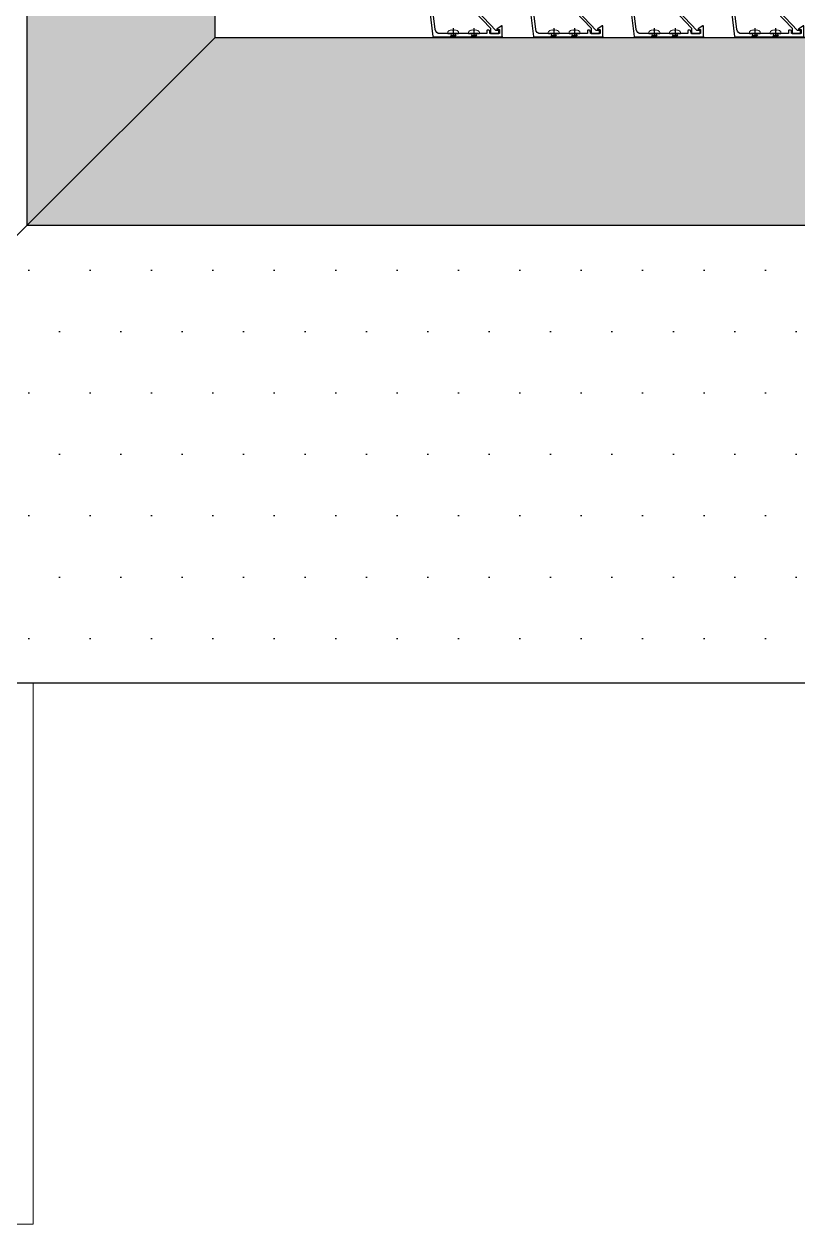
# Model space of a CAD drawing. Header units: millimetres. Extents: x 3774 to 718460, y -768339 to 192544.
# Drawn here: x 359566 to 360066, y -721659 to -720883 of the extents above; entities that cross this region are included whole.
import ezdxf

# ---------------------------------------------------------------- set-up
doc = ezdxf.new("R2010")
doc.units = ezdxf.units.MM
doc.set_wipeout_variables(frame=1)
for name, pattern in [('CENTER', [50.8, 31.75, -6.35, 6.35, -6.35]), ('HIDDEN', [0.375, 0.25, -0.125]), ('XKITLINE00', [0])]:
    doc.linetypes.add(name, pattern=pattern)
for name, color, linetype in [('010 - ASPG_ACCESSORIES_HATCH_', 7, 'Continuous'), ('010 - ASPG_ACCESSORIES_MAIN_COLOR_1', 7, 'Continuous'), ('010 - ASPG_ACCESSORIES_SUB_COLOR_1', 7, 'Continuous'), ('010 - ASPG_ACCESSORIES_SUB_COLOR_2', 7, 'Continuous'), ('010 - ASPG_ACCESSORIES_SYMBOL_', 7, 'Continuous'), ('010 - ASPG_EXTR_DEF_SUB', 7, 'Continuous'), ('010 - ASPG_EXTR_MAIN_COLOR_2', 7, 'Continuous'), ('010 - ASPG_FASTERN_DEF_SUB', 7, 'Continuous'), ('010 - ASPG_FASTERN_MAIN_COLOR_1', 7, 'Continuous'), ('010 - ASPG_FASTERN_SUB_COLOR_2', 7, 'Continuous'), ('010 - ASPG_FASTERN_SUB_COLOR_3', 7, 'Continuous'), ('010 - ASPG_FLASHING_MAIN_COLOR_2', 7, 'Continuous'), ('010 - ASPG_FLASHING_MAIN_COLOR_4', 7, 'Continuous'), ('010 - ASPG_FLASHING_WIPEOUT_', 7, 'Continuous'), ('010 - ASPG_FRAMING_CUT_COLOR_4', 7, 'Continuous'), ('010 - ASPG_FRAMING_DEF_SUB', 7, 'Continuous'), ('010 - ASPG_FRAMING_HATCH_', 7, 'Continuous'), ('010 - ASPG_FRAMING_MAIN_COLOR_2', 7, 'Continuous'), ('010 - ASPG_FRAMING_SUB_COLOR_2', 7, 'Continuous'), ('010 - ASPG_FRAMING_WIPEOUT_', 7, 'Continuous'), ('BOLT & SCREW', 7, 'Continuous'), ('Center Line', 7, 'CENTER')]:
    doc.layers.add(name, color=color, linetype=linetype)
for name, color, linetype, lineweight in [('12-GRID', 7, 'CENTER', 13), ('Bolt', 7, 'Continuous', 0), ('Part', 7, 'Continuous', 0), ('SCREW', 7, 'Continuous', 5)]:
    doc.layers.add(name, color=color, linetype=linetype, lineweight=lineweight)
pattern_1 = [(0, (0, 0), (3.96875, 7.9375), [0, -7.9375])]
pattern_2 = [(0, (0, 0), (19.84375, 39.6875), [0, -39.6875])]

# ---------------------------------------------------------------- blocks, each defined once
blk = doc.blocks.new('*A832965')
at = {"layer": 'Part', "color": 7, "linetype": 'XKITLINE00', "lineweight": 0}
blk.add_line((1852.480007, -57.296), (1852.640007, -57.296), dxfattribs=at)
blk = doc.blocks.new('*A2263108')
at = {"layer": 'Part', "color": 7, "linetype": 'XKITLINE00', "lineweight": 0}
for p, q in [((1852.480003, -42.576001), (1852.48, -56.656)), ((1852.48, -56.656), (1851.48, -56.655999))]:
    blk.add_line(p, q, dxfattribs=at)
blk = doc.blocks.new('*A3543236')
at = {"layer": 'Part', "color": 7, "linetype": 'XKITLINE00', "lineweight": 0}
for p, q in [((1892.479972, -57.295988), (1852.640007, -57.296001)), ((1852.640007, -57.296001), (1852.640007, -58.296001)), ((1852.640007, -57.360001), (1892.479972, -57.359988)), ((1852.640007, -58.232001), (1892.479973, -58.231988)), ((1852.640007, -58.296001), (1854.479922, -58.296)), ((1855.279922, -58.296), (1872.079922, -58.295994))]:
    blk.add_line(p, q, dxfattribs=at)
blk = doc.blocks.new('*A3653247')
at = {"layer": 'Part', "color": 7, "linetype": 'XKITLINE00', "lineweight": 0}
for p, q in [((1855.279922, -58.296001), (1854.479922, -58.296001)), ((1854.479922, -58.296001), (1854.479922, -58.360001)), ((1855.279922, -58.360001), (1855.279922, -58.296001)), ((1854.479922, -58.360001), (1854.855922, -58.360001)), ((1854.855922, -58.360001), (1854.855922, -59.032001)), ((1854.903922, -58.360001), (1855.279922, -58.360001)), ((1854.903922, -59.032001), (1854.903922, -58.360001)), ((1854.855922, -59.032001), (1854.479922, -59.032001)), ((1854.479922, -59.032001), (1854.479922, -59.096001)), ((1855.279922, -59.032001), (1854.903922, -59.032001)), ((1855.279922, -59.096001), (1855.279922, -59.032001)), ((1854.479922, -59.096001), (1855.279922, -59.096001))]:
    blk.add_line(p, q, dxfattribs=at)
blk = doc.blocks.new('*A3693251')
at = {"layer": 'Part', "color": 7, "linetype": 'XKITLINE00', "lineweight": 0}
blk.add_line((1852.479994, -57.296001), (1852.479994, -56.656), dxfattribs=at)
blk = doc.blocks.new('*A4343316')
at = {"layer": 'Part', "color": 7, "linetype": 'XKITLINE00', "lineweight": 0}
for p, q in [((1853.999922, -58.296001), (1853.999922, -59.176001)), ((1855.759922, -59.176001), (1855.759922, -58.296)), ((1853.999922, -59.176001), (1855.759922, -59.176001))]:
    blk.add_line(p, q, dxfattribs=at)
blk = doc.blocks.new('*A4353317')
at = {"layer": 'Part', "color": 7, "linetype": 'XKITLINE00', "lineweight": 0}
for p, q in [((1853.839922, -59.336001), (1853.839922, -58.296001)), ((1855.919922, -58.296), (1855.919922, -59.336001)), ((1853.999922, -59.176001), (1853.839922, -59.336001)), ((1855.919922, -59.336001), (1855.759922, -59.176001)), ((1855.919922, -59.336001), (1853.839922, -59.336001))]:
    blk.add_line(p, q, dxfattribs=at)
blk = doc.blocks.new('*A4363318')
at = {"layer": 'Part', "color": 7, "linetype": 'XKITLINE00', "lineweight": 0}
for p, q in [((1855.383922, -58.456001), (1854.903922, -58.456001)), ((1854.943922, -58.936001), (1854.943922, -58.456001)), ((1855.383922, -58.936001), (1855.383922, -58.456001)), ((1854.903922, -58.936001), (1855.383922, -58.936001))]:
    blk.add_line(p, q, dxfattribs=at)
blk = doc.blocks.new('*A4373319')
at = {"layer": 'Bolt'}
for points in [[(1854.9039, -58.54), (1854.9439, -58.54), (1854.9439, -58.852), (1854.9039, -58.852)], [(1854.8559, -58.64), (1854.9039, -58.64), (1854.9039, -58.752), (1854.8559, -58.752)]]:
    blk.add_hatch(color=7, dxfattribs=at).paths.add_polyline_path(points, flags=17)
at = {"layer": 'Bolt', "color": 7, "linetype": 'XKITLINE00', "lineweight": 0}
for p, q in [((1854.9039, -58.54), (1854.9439, -58.54)), ((1854.8559, -58.64), (1854.9039, -58.64)), ((1854.7926, -58.696), (1855.1359, -58.696)), ((1854.8559, -58.752), (1854.9039, -58.752)), ((1854.9039, -58.852), (1854.9439, -58.852))]:
    blk.add_line(p, q, dxfattribs=at)
blk = doc.blocks.new('*A4383320')
at = {"layer": 'Bolt'}
for points in [[(1854.2614, -58.8677), (1854.2399, -58.872), (1854.2185, -58.8677), (1854.2003, -58.8556), (1854.1882, -58.8374), (1854.1839, -58.816), (1854.1839, -58.576), (1854.1882, -58.5546), (1854.2003, -58.5364), (1854.2185, -58.5243), (1854.2399, -58.52), (1854.2614, -58.5243), (1854.2795, -58.5364), (1854.2917, -58.5546), (1854.2959, -58.576), (1854.2959, -58.816), (1854.2917, -58.8374), (1854.2795, -58.8556)], [(1855.5414, -58.8677), (1855.5199, -58.872), (1855.4985, -58.8677), (1855.4803, -58.8556), (1855.4682, -58.8374), (1855.4639, -58.816), (1855.4639, -58.576), (1855.4682, -58.5546), (1855.4803, -58.5364), (1855.4985, -58.5243), (1855.5199, -58.52), (1855.5414, -58.5243), (1855.5595, -58.5364), (1855.5717, -58.5546), (1855.5759, -58.576), (1855.5759, -58.816), (1855.5717, -58.8374), (1855.5595, -58.8556)]]:
    blk.add_hatch(color=7, dxfattribs=at).paths.add_polyline_path(points, flags=17)
at = {"layer": 'Bolt', "color": 7, "linetype": 'XKITLINE00', "lineweight": 0}
for p, q in [((1854.2399, -58.584), (1854.2399, -58.808)), ((1855.5199, -58.584), (1855.5199, -58.808)), ((1854.3519, -58.696), (1854.1279, -58.696)), ((1855.6319, -58.696), (1855.4079, -58.696))]:
    blk.add_line(p, q, dxfattribs=at)
blk = doc.blocks.new('*A4583340')
at = {"layer": 'Bolt'}
for points in [[(1854.585, -57.8051), (1854.5882, -57.7946), (1854.5934, -57.7849), (1854.6003, -57.7764), (1854.6088, -57.7694), (1854.6185, -57.7643), (1854.629, -57.7611), (1854.6399, -57.76), (1854.6508, -57.7611), (1854.6614, -57.7643), (1854.671, -57.7694), (1854.6795, -57.7764), (1854.6865, -57.7849), (1854.6917, -57.7946), (1854.6948, -57.8051), (1854.6959, -57.816), (1854.6948, -57.8269), (1854.6917, -57.8374), (1854.6865, -57.8471), (1854.6795, -57.8556), (1854.671, -57.8626), (1854.6614, -57.8677), (1854.6508, -57.8709), (1854.6399, -57.872), (1854.629, -57.8709), (1854.6185, -57.8677), (1854.6088, -57.8626), (1854.6003, -57.8556), (1854.5934, -57.8471), (1854.5882, -57.8374), (1854.585, -57.8269), (1854.5839, -57.816)], [(1855.065, -57.8051), (1855.0682, -57.7946), (1855.0734, -57.7849), (1855.0803, -57.7764), (1855.0888, -57.7694), (1855.0985, -57.7643), (1855.109, -57.7611), (1855.1199, -57.76), (1855.1308, -57.7611), (1855.1414, -57.7643), (1855.151, -57.7694), (1855.1595, -57.7764), (1855.1665, -57.7849), (1855.1717, -57.7946), (1855.1748, -57.8051), (1855.1759, -57.816), (1855.1748, -57.8269), (1855.1717, -57.8374), (1855.1665, -57.8471), (1855.1595, -57.8556), (1855.151, -57.8626), (1855.1414, -57.8677), (1855.1308, -57.8709), (1855.1199, -57.872), (1855.109, -57.8709), (1855.0985, -57.8677), (1855.0888, -57.8626), (1855.0803, -57.8556), (1855.0734, -57.8471), (1855.0682, -57.8374), (1855.065, -57.8269), (1855.0639, -57.816)]]:
    blk.add_hatch(color=7, dxfattribs=at).paths.add_polyline_path(points, flags=17)
at = {"layer": 'Bolt', "color": 7, "linetype": 'XKITLINE00', "lineweight": 0}
for p, q in [((1854.6399, -57.928), (1854.6399, -57.704)), ((1855.1199, -57.928), (1855.1199, -57.704)), ((1854.5279, -57.816), (1854.7519, -57.816)), ((1855.0079, -57.816), (1855.2319, -57.816))]:
    blk.add_line(p, q, dxfattribs=at)
blk = doc.blocks.new('*A4813363')
at = {"layer": 'Part', "color": 7, "linetype": 'XKITLINE00', "lineweight": 0}
for p, q in [((1850.080007, -57.296002), (1852.480007, -57.296002)), ((1850.080007, -62.496002), (1850.080007, -57.296002)), ((1852.480007, -57.296002), (1852.480007, -62.496002)), ((1852.480007, -62.496002), (1850.080007, -62.496002))]:
    blk.add_line(p, q, dxfattribs=at)
blk = doc.blocks.new('W-1-PP19-SE-ENT3_20260407-084553_PP19_ENT3_LOPL')
at = {"color": 7, "lineweight": 0, "xscale": 125, "yscale": 125, "zscale": 125}
for name in ['*A3693251', '*A2263108', '*A4813363', '*A832965', '*A3543236', '*A4583340', '*A4353317', '*A4343316', '*A3653247', '*A4363318', '*A4383320', '*A4373319']:
    blk.add_blockref(name, (-226235, 11475), dxfattribs=at)
blk = doc.blocks.new('*U8441')
at = {"layer": '12-GRID', "color": 7, "linetype": 'CENTER'}
for p, q in [((0, -6.2), (0, 2.2)), ((-4.2, -2), (4.2, -2))]:
    blk.add_line(p, q, dxfattribs=at)
at = {"layer": 'BOLT & SCREW', "color": 7}
for p, q in [((-0.55, -1.77), (-1.77, -1.56)), ((-0.55, -2.23), (-1.77, -2.44)), ((-0.46, -1.77), (-0.88, -1.56)), ((-0.46, -2.23), (-0.88, -2.44)), ((-0.23, -1.45), (-0.44, -0.23)), ((-0.23, -1.54), (-0.44, -1.12)), ((-0.23, -2.46), (-0.44, -2.88)), ((-0.23, -2.55), (-0.44, -3.77)), ((0.23, -1.45), (0.44, -0.23)), ((0.23, -1.54), (0.44, -1.12)), ((0.44, -2.88), (0.23, -2.46)), ((0.23, -2.55), (0.44, -3.77)), ((0.46, -1.77), (0.88, -1.56)), ((0.46, -2.23), (0.88, -2.44)), ((0.55, -1.77), (1.77, -1.56)), ((0.55, -2.23), (1.77, -2.44))]:
    blk.add_line(p, q, dxfattribs=at)
for points in [[(-1.77, -1.56), (-0.88, -1.56, 0.414214), (-0.44, -1.12), (-0.44, -0.23), (0.44, -0.23), (0.44, -1.12, 0.414214), (0.88, -1.56), (1.77, -1.56), (1.77, -2.44), (0.88, -2.44, 0.414214), (0.44, -2.88), (0.44, -3.77), (-0.44, -3.77), (-0.44, -2.88, 0.414214), (-0.88, -2.44), (-1.77, -2.44)], [(0.23, -2.46, -0.414214), (0.46, -2.23), (0.55, -2.23), (0.55, -1.77), (0.46, -1.77, -0.414214), (0.23, -1.54), (0.23, -1.45), (-0.23, -1.45), (-0.23, -1.54, -0.414214), (-0.46, -1.77), (-0.55, -1.77), (-0.55, -2.23), (-0.46, -2.23, -0.414214), (-0.23, -2.46), (-0.23, -2.55), (0.23, -2.55)]]:
    blk.add_lwpolyline(points, format="xyb", close=True, dxfattribs=at)
blk.add_circle((0, -2), 3.5, dxfattribs=at)
blk = doc.blocks.new('000_ASPG_TYP_FILES_20260218-010703_FRAME_EXTR_')
at = {"layer": '010 - ASPG_FRAMING_HATCH_'}
h = blk.add_hatch(dxfattribs=at)
h.set_pattern_fill('ANSI32', scale=0.1, angle=180)
edge = h.paths.add_edge_path()
edge.add_line((2, 16), (2, 2))
edge.add_line((2, 2), (39.7, 2))
edge.add_arc((39.7, 1.7), 0.3, 0, 90, ccw=False)
edge.add_line((40, 1.7), (40, 0.3))
edge.add_arc((39.7, 0.3), 0.3, -90, 0, ccw=False)
edge.add_line((39.7, 0), (0.3, 0))
edge.add_arc((0.3, 0.3), 0.3, 180, 270, ccw=False)
edge.add_line((0, 0.3), (0, 17.7))
edge.add_arc((0.3, 17.7), 0.3, 90, 180, ccw=False)
edge.add_line((0.3, 18), (22.56, 18))
edge.add_arc((22.56, 18.5), 0.5, 270, 380.20955)
edge.add_arc((26.17, 19.83), 3.35, 182.06379, 200.20955, ccw=False)
edge.add_arc((23.58, 19.74), 0.76, 2.06379, 182.06379, ccw=False)
edge.add_arc((26.17, 19.83), 1.83, 182.06379, 447.93621)
edge.add_arc((26.26, 22.42), 0.76, 87.93621, 267.93621, ccw=False)
edge.add_arc((26.17, 19.83), 3.35, 69.79045, 87.93621, ccw=False)
edge.add_arc((27.5, 23.44), 0.5, 249.79045, 360)
edge.add_line((28, 23.44), (28, 26.68))
edge.add_line((28, 26.68), (28.5, 27.18))
edge.add_line((28.5, 27.18), (28, 27.68))
edge.add_line((28, 27.68), (28, 38.62))
edge.add_line((28, 38.62), (28.5, 39.12))
edge.add_line((28.5, 39.12), (28, 39.62))
edge.add_line((28, 39.62), (28, 42.86))
edge.add_arc((27.5, 42.86), 0.5, 0, 110.20955)
edge.add_arc((26.17, 46.47), 3.35, 272.06379, 290.20955, ccw=False)
edge.add_arc((26.26, 43.88), 0.76, 92.06379, 272.06379, ccw=False)
edge.add_arc((26.17, 46.47), 1.83, 272.06379, 537.93621)
edge.add_arc((23.58, 46.56), 0.76, 177.93621, 357.93621, ccw=False)
edge.add_arc((26.17, 46.47), 3.35, 159.79045, 177.93621, ccw=False)
edge.add_arc((22.56, 47.8), 0.5, 339.79045, 450)
edge.add_line((22.56, 48.3), (0.3, 48.3))
edge.add_arc((0.3, 48.6), 0.3, 180, 270, ccw=False)
edge.add_line((0, 48.6), (0, 60))
edge.add_arc((0.3, 60), 0.3, 90, 180, ccw=False)
edge.add_line((0.3, 60.3), (5, 60.3))
edge.add_line((5, 60.3), (5, 65))
edge.add_arc((5.3, 65), 0.3, 90, 180, ccw=False)
edge.add_line((5.3, 65.3), (30, 65.3))
edge.add_line((30, 65.3), (30, 63.6))
edge.add_arc((29.7, 63.6), 0.3, -90, 0, ccw=False)
edge.add_line((29.7, 63.3), (7.3, 63.3))
edge.add_arc((7.3, 63), 0.3, 90, 180)
edge.add_line((7, 63), (7, 58.3))
edge.add_line((7, 58.3), (2.3, 58.3))
edge.add_arc((2.3, 58), 0.3, 90, 180)
edge.add_line((2, 58), (2, 50.6))
edge.add_arc((2.3, 50.6), 0.3, 180, 270)
edge.add_line((2.3, 50.3), (29.7, 50.3))
edge.add_arc((29.7, 50), 0.3, 0, 90, ccw=False)
edge.add_line((30, 50), (30, 26.68))
edge.add_line((30, 26.68), (30, 16.3))
edge.add_arc((29.7, 16.3), 0.3, -90, 0, ccw=False)
edge.add_line((29.7, 16), (2, 16))
at = {"layer": '010 - ASPG_FRAMING_CUT_COLOR_4', "color": 7}
blk.add_lwpolyline([(2, 16), (2, 2), (39.7, 2, -0.414214), (40, 1.7), (40, 0.3, -0.414214), (39.7, 0), (0.3, 0, -0.414214), (0, 0.3), (0, 17.7, -0.414214), (0.3, 18), (22.56, 18, 0.52173), (23.03, 18.67, -0.079342), (22.82, 19.71, -1), (24.34, 19.76, 2.296346), (26.24, 21.66, -1), (26.29, 23.18, -0.079342), (27.33, 22.97, 0.52173), (28, 23.44), (28, 26.68), (28.5, 27.18), (28, 27.68), (28, 38.62), (28.5, 39.12), (28, 39.62), (28, 42.86, 0.52173), (27.33, 43.33, -0.079342), (26.29, 43.12, -1), (26.24, 44.64, 2.296346), (24.34, 46.54, -1), (22.82, 46.59, -0.079342), (23.03, 47.63, 0.52173), (22.56, 48.3), (0.3, 48.3, -0.414214), (0, 48.6), (0, 60, -0.414214), (0.3, 60.3), (5, 60.3), (5, 65, -0.414214), (5.3, 65.3), (30, 65.3), (30, 63.6, -0.414214), (29.7, 63.3), (7.3, 63.3, 0.414214), (7, 63), (7, 58.3), (2.3, 58.3, 0.414214), (2, 58), (2, 50.6, 0.414214), (2.3, 50.3), (29.7, 50.3, -0.414214), (30, 50), (30, 26.68), (30, 16.3, -0.414214), (29.7, 16)], format="xyb", close=True, dxfattribs=at)
at = {"color": 7}
for p in [(26.17, 48.47), (26.17, 21.83)]:
    blk.add_blockref('*U8441', p, dxfattribs=at)
blk = doc.blocks.new('PZG35-9D5')
at = {"layer": 'Center Line', "color": 7}
blk.add_line((0, 3.73), (0, -10.53), dxfattribs=at)
at = {"layer": 'SCREW', "color": 7}
for p, q in [((-1.4, 0), (-1.4, -1.09)), ((1.4, 0), (1.4, -0.59)), ((-1.85, -1.4), (1.85, -0.9)), ((-1.85, -1.4), (-1.4, -1.09)), ((-1.85, -1.4), (-1.4, -1.71)), ((-1.85, -2.7), (1.85, -2.2)), ((-1.85, -2.7), (-1.4, -2.39)), ((-1.85, -2.7), (-1.4, -3.01)), ((-1.85, -4), (-1.4, -3.69)), ((-1.85, -4), (-0.99, -3.88)), ((-1.85, -4), (-1.4, -4.31)), ((-1.4, -1.09), (1.4, -0.59)), ((-1.4, -1.71), (1.4, -1.21)), ((-1.4, -1.71), (-1.4, -2.39)), ((-1.4, -2.39), (1.4, -1.89)), ((-1.4, -3.01), (1.4, -2.51)), ((-1.4, -3.01), (-1.4, -3.69)), ((-1.4, -3.69), (-0.84, -3.59)), ((-1.4, -4.31), (-1.18, -4.27)), ((-1.4, -4.31), (-1.4, -8.1)), ((0.56, -3.34), (1.4, -3.19)), ((0.71, -3.65), (1.85, -3.5)), ((0.71, -3.93), (1.4, -3.81)), ((0.71, -4.61), (1.4, -4.49)), ((0.71, -4.95), (1.85, -4.8)), ((0.71, -5.23), (1.4, -5.11)), ((1.85, -0.9), (1.4, -0.59)), ((1.85, -0.9), (1.4, -1.21)), ((1.4, -1.21), (1.4, -1.89)), ((1.85, -2.2), (1.4, -1.89)), ((1.85, -2.2), (1.4, -2.51)), ((1.4, -2.51), (1.4, -3.19)), ((1.85, -3.5), (1.4, -3.19)), ((1.85, -3.5), (1.4, -3.81)), ((1.4, -3.81), (1.4, -4.49)), ((1.85, -4.8), (1.4, -4.49)), ((1.85, -4.8), (1.4, -5.11)), ((1.4, -5.11), (1.4, -8.1)), ((0, -9.5), (-1.4, -8.1)), ((0, -9.5), (1.4, -8.1))]:
    blk.add_line(p, q, dxfattribs=at)
blk.add_lwpolyline([(0, -9.5), (0.71, -5.23), (0.71, -3.6, 0.417657), (0.41, -3.3, 0.108102), (-0.84, -3.59), (-1.4, -4.7)], format="xyb", dxfattribs=at)
blk = doc.blocks.new('*U8304')
at = {"layer": 'SCREW', "color": 7}
blk.add_lwpolyline([(3.03, 1.78, 0.09906), (0.8, 2.55), (0.8, 2.27), (-0.8, 2.27), (-0.8, 2.55, 0.09906), (-3.03, 1.78, 0.266588), (-3.5, 0.96), (-3.5, 0.2, 0.414214), (-3.3, 0), (3.3, 0, 0.414214), (3.5, 0.2), (3.5, 0.96, 0.266588)], format="xyb", close=True, dxfattribs=at)
blk.add_blockref('PZG35-9D5', (0, 0), dxfattribs=at)
blk = doc.blocks.new('*U8306')
at = {"color": 7}
blk.add_point((0, 0), dxfattribs=at)
at = {"layer": '010 - ASPG_ACCESSORIES_MAIN_COLOR_1', "color": 7}
blk.add_lwpolyline([(-39.7, -0.6, 0.414214), (-40, -0.9), (-40, -7.37, 0.57735), (-39.65, -7.57), (-36.64, -5.83, 0.767327), (-36.79, -5.3), (-37.9, -5.3, -0.414214), (-38.2, -5), (-38.2, -2.8, -0.414214), (-38, -2.6), (-32.18, -2.6, -0.388879), (-31.98, -2.78), (-31.85, -4.34, 0.388879), (-31.35, -4.8), (-30.3, -4.8, 0.414214), (-30, -4.5), (-30, -2.9, -0.414214), (-29.7, -2.6), (0.41, -2.6, -0.378969), (3.39, -5.24), (7.95, -42.52, 0.446593), (11.62, -45.08, -0.489802), (16.08, -48.68), (16.06, -49.36, -0.18248), (15.8, -50.02, -0.267949), (15.33, -50.17, 1.122115), (15.1, -52.34, 0.405004), (18.06, -49.4), (18.08, -48.72, 0.489805), (11.16, -43.13, -0.446597), (9.94, -42.28), (4.87, -0.85, 0.364176), (4.57, -0.6)], format="xyb", close=True, dxfattribs=at)
at = {"layer": '010 - ASPG_EXTR_DEF_SUB', "color": 7}
for p in [(-40, -0.5), (43.44, -76.9), (43.44, -77.5)]:
    blk.add_point(p, dxfattribs=at)
at = {"layer": '010 - ASPG_EXTR_MAIN_COLOR_2', "color": 7}
blk.add_lwpolyline([(11.37, -48.15), (11.47, -47.44), (12.18, -47.56), (12.29, -46.79, -0.535538), (14.19, -49.17, 0.991572), (15.66, -49.58, 1.157025), (8.79, -48.77, -0.688558), (8.27, -48.99), (-17.14, -22.17), (-32.34, -6.13), (-32.34, -2.9, 0.414312), (-32.64, -2.6), (-37.54, -2.6, 0.414116), (-37.84, -2.9), (-37.84, -4.3, 0.414214), (-37.54, -4.6), (-35.99, -4.6, -0.205895), (-35.77, -4.69), (33.23, -77.5), (43.14, -77.5, 0.668179), (43.36, -76.99), (40.52, -74.15, 0.668179), (40.01, -74.36), (40.01, -76), (33.87, -76), (11.86, -52.78, -0.558354), (12.08, -51.95, 0.766275), (12.04, -50.39, -0.438583), (10.71, -48.05)], format="xyb", close=True, dxfattribs=at)
at = {"layer": 'SCREW', "color": 7, "rotation": 180}
for p in [(-21.65, -2.5), (-8.24, -2.5)]:
    blk.add_blockref('*U8304', p, dxfattribs=at)
blk = doc.blocks.new('*U7877')
at = {"color": 7}
blk.add_wipeout([(480, 4), (60, 4), (60, 69.3), (480, 69.3)], dxfattribs=at).dxf.layer = '010 - ASPG_FRAMING_WIPEOUT_'
at = {"layer": '010 - ASPG_FRAMING_MAIN_COLOR_2', "color": 7}
blk.add_lwpolyline([(450, 69.3), (90, 69.3), (90, 6), (450, 6)], close=True, dxfattribs=at)
at = {"layer": '010 - ASPG_FRAMING_SUB_COLOR_2', "color": 7}
for points in [[(480, 4), (60, 4), (60, 69.3), (480, 69.3)], [(60, 2), (60, 4), (480, 4), (480, 2)]]:
    blk.add_lwpolyline(points, close=True, dxfattribs=at)
at = {"color": 7, "xscale": -1, "rotation": 180}
for p in [(156.77, 69.3), (221.77, 69.3), (286.77, 69.3), (351.77, 69.3), (416.77, 69.3)]:
    blk.add_blockref('*U8306', p, dxfattribs=at)
at = {"color": 7, "xscale": -1}
blk.add_blockref('000_ASPG_TYP_FILES_20260218-010703_FRAME_EXTR_', (480, 4), dxfattribs=at)
blk = doc.blocks.new('000_ASPG_TYP_FILES_FRAMING_EXTR_BREAKLINE_TYPE_2')
at = {"layer": '010 - ASPG_FRAMING_HATCH_', "transparency": 33554585}
h = blk.add_hatch(dxfattribs=at)
h.set_pattern_fill('ANSI32', scale=0.25)
h.paths.add_polyline_path([(131, 91, 0.414214), (132, 90), (140, 90, 0.414214), (141, 91), (141, 100), (2, 100), (2, 125), (0, 125), (0, 99, 0.414214), (1, 98), (63, 98, -0.414214), (64, 97), (64, 3, -0.414214), (63, 2), (0, 2), (0, 0), (141, 0), (141, 9, 0.414214), (140, 10), (132, 10, 0.414214), (131, 9), (131, 3, -0.414214), (130, 2), (67, 2, -0.414214), (66, 3), (66, 97, -0.414214), (67, 98), (130, 98, -0.414214), (131, 97)])
h.paths.add_polyline_path([(133, 92), (133, 98), (139, 98), (139, 92)], flags=16)
h.paths.add_polyline_path([(133, 8), (139, 8), (139, 2), (133, 2)], flags=16)
at = {"layer": '010 - ASPG_FRAMING_HATCH_'}
h = blk.add_hatch(dxfattribs=at)
h.set_pattern_fill('ANSI37', scale=0.595498, angle=-90)
h.set_pattern_definition([(315, (1257419.1929, -519973.9224), (1.3369313545, 1.3369313545), []), (45, (1257419.1929, -519973.9224), (-1.3369313545, 1.3369313545), [])])
edge = h.paths.add_edge_path()
edge.add_ellipse((11.53, 105), major_axis=(0, -5), ratio=0.644482, start_angle=180, end_angle=360, ccw=False)
edge.add_line((11.53, 110), (2, 110))
edge.add_arc((-7.9, 105), 11.09, -26.79627, 26.79627, ccw=False)
edge.add_line((2, 100), (11.53, 100))
h = blk.add_hatch(dxfattribs=at)
h.set_pattern_fill('HONEY', scale=0.238199, angle=-90)
h.set_pattern_definition([(270, (1257419.4425, -519993.9224), (0.65495992507, -1.1344238721), [0.7562825814, -1.5125651628]), (30, (1257419.4425, -519993.9224), (0.65495992936, 1.1344238696), [0.7562825814, -1.5125651628]), (330, (1257419.4425, -519993.9224), (1.30991985442, -2.48e-09), [-1.5125651628, 0.7562825814])])
edge = h.paths.add_edge_path()
edge.add_ellipse((11.78, 105), major_axis=(0, -5), ratio=0.644482, start_angle=0, end_angle=360, ccw=False)
h = blk.add_hatch(dxfattribs=at)
h.set_pattern_fill('HONEY', scale=0.238199, angle=-90)
h.set_pattern_definition([(270, (1257419.24324, -519991.6224), (0.65495992507, -1.1344238721), [0.7562825814, -1.5125651628]), (30, (1257419.24324, -519991.6224), (0.65495992936, 1.1344238696), [0.7562825814, -1.5125651628]), (330, (1257419.24324, -519991.6224), (1.30991985442, -2.48e-09), [-1.5125651628, 0.7562825814])])
edge = h.paths.add_edge_path()
edge.add_ellipse((57.52, 105), major_axis=(0, -5), ratio=0.644482, start_angle=0, end_angle=360)
h = blk.add_hatch(dxfattribs=at)
h.set_pattern_fill('ANSI37', scale=0.595498, angle=-90)
h.set_pattern_definition([(315, (1257419.4929, -519971.6224), (1.3369313545, 1.3369313545), []), (45, (1257419.4929, -519971.6224), (-1.3369313545, 1.3369313545), [])])
edge = h.paths.add_edge_path()
edge.add_ellipse((57.77, 105), major_axis=(0, -5), ratio=0.644482, start_angle=0, end_angle=180)
edge.add_line((57.77, 110), (62, 110))
edge.add_arc((62, 110.3), 0.3, -90, 0)
edge.add_line((62.3, 110.3), (62.3, 111))
edge.add_line((62.3, 111), (61.8, 111.5))
edge.add_line((61.8, 111.5), (62.3, 112))
edge.add_line((62.3, 112), (61.8, 112.5))
edge.add_line((61.8, 112.5), (62.3, 113))
edge.add_line((62.3, 113), (61.8, 113.5))
edge.add_line((61.8, 113.5), (62.3, 114))
edge.add_line((62.3, 114), (62.3, 115))
edge.add_line((62.3, 115), (63.3, 115))
edge.add_line((63.3, 115), (63.8, 115.5))
edge.add_line((63.8, 115.5), (64.3, 115))
edge.add_line((64.3, 115), (64.8, 115.5))
edge.add_line((64.8, 115.5), (65.3, 115))
edge.add_line((65.3, 115), (65.8, 115.5))
edge.add_line((65.8, 115.5), (66.3, 115))
edge.add_line((66.3, 115), (67, 115))
edge.add_arc((67, 115.3), 0.3, -90, 0)
edge.add_line((67.3, 115.3), (67.3, 110))
edge.add_arc((77.2, 105), 11.09, 153.20373, 206.79627)
edge.add_line((67.3, 100), (57.77, 100))
at = {"color": 7}
blk.add_point((141, 100), dxfattribs=at)
at = {"layer": '010 - ASPG_FRAMING_CUT_COLOR_4', "color": 7}
blk.add_lwpolyline([(0, 0), (0, 2), (63, 2, 0.414214), (64, 3), (64, 97, 0.414214), (63, 98), (1, 98, -0.414214), (0, 99), (0, 125), (2, 125), (2, 100), (141, 100), (141, 91, -0.414214), (140, 90), (132, 90, -0.414214), (131, 91), (131, 97, 0.414214), (130, 98), (67, 98, 0.414214), (66, 97), (66, 3, 0.414214), (67, 2), (130, 2, 0.414214), (131, 3), (131, 9, -0.414214), (132, 10), (140, 10, -0.414214), (141, 9), (141, 0)], format="xyb", close=True, dxfattribs=at)
for points in [[(139, 98), (139, 92), (133, 92), (133, 98)], [(139, 2), (139, 8), (133, 8), (133, 2)]]:
    blk.add_lwpolyline(points, close=True, dxfattribs=at)
at = {"layer": '010 - ASPG_FRAMING_DEF_SUB', "color": 7, "transparency": 33554457}
blk.add_line((0, 50), (141, 50), dxfattribs=at)
for points in [[(2, 100), (15, 100), (15, 110), (2, 110)], [(54.3, 100), (67.3, 100), (67.3, 115.5), (54.3, 115.5)]]:
    blk.add_lwpolyline(points, close=True, dxfattribs=at)
at = {"layer": '010 - ASPG_FRAMING_SUB_COLOR_2', "color": 7}
for points in [[(11.78, 100), (2, 100, 0.238199), (2, 110), (11.78, 110)], [(57.52, 100), (67.3, 100, -0.238199), (67.3, 110), (67.3, 115.3, -0.414214), (67, 115), (66.3, 115), (65.8, 115.5), (65.3, 115), (64.8, 115.5), (64.3, 115), (63.8, 115.5), (63.3, 115), (62.3, 115), (62.3, 114), (61.8, 113.5), (62.3, 113), (61.8, 112.5), (62.3, 112), (61.8, 111.5), (62.3, 111), (62.3, 110.3, -0.414214), (62, 110), (57.52, 110)]]:
    blk.add_lwpolyline(points, format="xyb", dxfattribs=at)
at = {"layer": '010 - ASPG_FRAMING_SUB_COLOR_2', "color": 7, "extrusion": (0, 0, -1)}
blk.add_ellipse((11.78, 105), major_axis=(0, -5), ratio=0.644482, dxfattribs=at)
at = {"layer": '010 - ASPG_FRAMING_SUB_COLOR_2', "color": 7}
blk.add_ellipse((57.52, 105), major_axis=(0, -5), ratio=0.644482, dxfattribs=at)
blk = doc.blocks.new('*U7875')
at = {"color": 7}
blk.add_wipeout([(1077, 4), (60, 4), (60, 69.3), (1077, 69.3)], dxfattribs=at).dxf.layer = '010 - ASPG_FRAMING_WIPEOUT_'
at = {"layer": '010 - ASPG_FRAMING_SUB_COLOR_2', "color": 7}
for points in [[(1077, 4), (60, 4), (60, 69.3), (1077, 69.3)], [(60, 2), (60, 4), (1077, 4), (1077, 2)]]:
    blk.add_lwpolyline(points, close=True, dxfattribs=at)
at = {"color": 7, "rotation": 89.99999999999999}
blk.add_blockref('000_ASPG_TYP_FILES_FRAMING_EXTR_BREAKLINE_TYPE_2', (1187, 0), dxfattribs=at)
at = {"color": 7, "xscale": -1}
blk.add_blockref('000_ASPG_TYP_FILES_20260218-010703_FRAME_EXTR_', (1077, 4), dxfattribs=at)
blk = doc.blocks.new('W-1-PP19-SE-ENT3_20260407-085125_PP19_ENT3_ASPG_PL')
at = {"color": 7, "rotation": 270}
blk.add_blockref('*U7875', (5373, 5510), dxfattribs=at)
at = {"color": 7, "xscale": -1}
blk.add_blockref('*U7877', (6005, 4361), dxfattribs=at)
blk = doc.blocks.new('*U7318')
at = {"layer": '010 - ASPG_ACCESSORIES_SUB_COLOR_2', "color": 7}
for p, q in [((-2.08, -1.55), (-2.08, 0)), ((2.08, -1.05), (2.08, 0)), ((-2.73, -1.9), (2.73, -1.4)), ((-2.73, -1.9), (-2.08, -1.55)), ((-2.73, -1.9), (-2.08, -2.25)), ((-2.73, -3.7), (2.73, -3.2)), ((-2.73, -3.7), (-2.08, -3.35)), ((-2.73, -3.7), (-2.08, -4.05)), ((-2.73, -5.5), (2.73, -5)), ((-2.73, -5.5), (2.73, -5)), ((-2.73, -5.5), (-2.08, -5.15)), ((-2.73, -5.5), (-2.08, -5.15)), ((-2.73, -5.5), (-2.08, -5.85)), ((-2.73, -5.5), (-2.08, -5.85)), ((-2.73, -7.3), (2.73, -6.8)), ((-2.73, -7.3), (-2.08, -6.95)), ((-2.73, -7.3), (-2.08, -7.65)), ((-2.08, -1.55), (2.08, -1.05)), ((-2.08, -2.25), (2.08, -1.75)), ((-2.08, -3.35), (-2.08, -2.25)), ((-2.08, -3.35), (2.08, -2.85)), ((-2.08, -4.05), (2.08, -3.55)), ((-2.08, -5.15), (-2.08, -4.05)), ((-2.08, -5.15), (2.08, -4.65)), ((-2.08, -5.15), (2.08, -4.65)), ((-2.08, -5.85), (2.08, -5.35)), ((-2.08, -5.85), (2.08, -5.35)), ((-2.08, -6.95), (-2.08, -5.85)), ((-2.08, -6.95), (-2.08, -5.85)), ((-2.08, -6.95), (2.08, -6.45)), ((-2.08, -7.65), (2.08, -7.15)), ((-2.08, -8.75), (-2.08, -7.65)), ((2.73, -1.4), (2.08, -1.05)), ((2.73, -1.4), (2.08, -1.75)), ((2.08, -2.85), (2.08, -1.75)), ((2.73, -3.2), (2.08, -2.85)), ((2.73, -3.2), (2.08, -3.55)), ((2.08, -4.65), (2.08, -3.55)), ((2.73, -5), (2.08, -4.65)), ((2.73, -5), (2.08, -4.65)), ((2.73, -5), (2.08, -5.35)), ((2.73, -5), (2.08, -5.35)), ((2.08, -6.45), (2.08, -5.35)), ((2.08, -6.45), (2.08, -5.35)), ((2.73, -6.8), (2.08, -6.45)), ((2.73, -6.8), (2.08, -7.15)), ((2.08, -8.25), (2.08, -7.15)), ((-2.73, -9.1), (-2.08, -8.75)), ((-2.73, -9.1), (-1.57, -8.98)), ((-2.73, -9.1), (-2.08, -9.45)), ((-2.73, -10.9), (-2.08, -10.55)), ((-2.73, -10.9), (-1.84, -10.81)), ((-2.73, -10.9), (-2.08, -11.25)), ((-2.08, -8.75), (-1.06, -8.61)), ((-2.08, -9.45), (-1.63, -9.39)), ((-2.08, -10.55), (-2.08, -9.45)), ((-2.08, -10.55), (-1.8, -10.51)), ((-2.08, -11.25), (-1.91, -11.23)), ((-2.08, -12.4), (-2.08, -11.25)), ((-2.08, -12.4), (-2.08, -15.6)), ((0.43, -8.44), (2.08, -8.25)), ((0.71, -8.78), (2.73, -8.6)), ((0.71, -9.1), (2.08, -8.95)), ((0.71, -10.21), (2.08, -10.05)), ((0.71, -10.58), (2.73, -10.4)), ((0.71, -10.9), (2.08, -10.75)), ((2.73, -8.6), (2.08, -8.25)), ((2.73, -8.6), (2.08, -8.95)), ((2.08, -10.05), (2.08, -8.95)), ((2.73, -10.4), (2.08, -10.05)), ((2.73, -10.4), (2.08, -10.75)), ((2.08, -10.75), (2.08, -15.6)), ((0, -17.2), (-2.08, -15.6)), ((0, -17.2), (2.08, -15.6))]:
    blk.add_line(p, q, dxfattribs=at)
blk.add_lwpolyline([(0, -17.2), (0.71, -11.46), (0.71, -8.74, 0.417657), (0.41, -8.44, 0.070993), (-1.53, -8.73), (-2.08, -12.4)], format="xyb", dxfattribs=at)
at = {"layer": '010 - ASPG_ACCESSORIES_SYMBOL_', "color": 7, "linetype": 'CENTER'}
blk.add_line((0, 6.14), (0, -18.2), dxfattribs=at)
at = {"layer": '010 - ASPG_FASTERN_MAIN_COLOR_1', "color": 7}
for p, q in [((-5.5, 0.55), (-5.5, 0)), ((5.5, 0), (-5.5, 0)), ((-5.2, 0.85), (-4.17, 1.2)), ((5.2, 0.85), (-5.2, 0.85)), ((-4.17, 5.05), (-4.17, 1.2)), ((4.17, 1.2), (-4.17, 1.2)), ((3.13, 5.45), (-3.13, 5.45)), ((-2.58, 0.85), (-2.08, 1.2)), ((-2.08, 5.05), (-2.08, 1.2)), ((2.08, 5.05), (2.08, 1.2)), ((2.45, 0.85), (2.08, 1.2)), ((4.17, 5.05), (4.17, 1.2)), ((5.2, 0.85), (4.17, 1.2)), ((5.5, 0.55), (5.5, 0))]:
    blk.add_line(p, q, dxfattribs=at)
for centre, radius, start, end in [((-5.2, 0.55), 0.3, 90, 180), ((-3.13, 3.89), 1.56, 48.01708, 131.98292), ((0, -0.18), 5.63, 68.27991, 111.72009), ((3.13, 3.89), 1.56, 48.01708, 131.98292), ((5.2, 0.55), 0.3, 0, 90)]:
    blk.add_arc(centre, radius, start, end, dxfattribs=at)
blk = doc.blocks.new('G$C7D677D58')
at = {"layer": '010 - ASPG_FASTERN_MAIN_COLOR_1'}
h = blk.add_hatch(dxfattribs=at)
h.set_pattern_fill('ANSI35', scale=0.02, angle=280.67684, style=0)
h.set_pattern_definition([(145.676841, (67.453535, -13.0942606), (0.00281929957, 0.00412935224), []), (145.676841, (67.4500606, -13.0949156), (0.00281929957, 0.00412935224), [0.00625, -0.00125, 0, -0.00125])])
h.paths.add_polyline_path([(0.02989, 0.01545), (0.02447, 0.01545), (0.02447, 0.00055), (0.02989, 0.00055)])
at = {"layer": '010 - ASPG_FASTERN_DEF_SUB', "color": 7, "ltscale": 0.1}
blk.add_line((0.03829, 0.008), (0, 0.008, 0), dxfattribs=at)
at = {"layer": '010 - ASPG_FASTERN_MAIN_COLOR_1', "color": 7}
for p, q in [((0.01327, 0, 0), (0.01327, 0.016, 0)), ((0.01327, 0.016, 0), (0.01447, 0.016, 0)), ((0.01447, 0.016, 0), (0.01447, 0, 0)), ((0.02989, 0), (0.02989, 0.016)), ((0.02989, 0.016), (0.03109, 0.016)), ((0.03109, 0.016), (0.03109, 0)), ((0.0024, 0.012, 0), (0.0016, 0.0112, 0)), ((0.0016, 0.0048, 0), (0.0016, 0.0112, 0)), ((0.00687, 0.0112, 0), (0.0016, 0.0112, 0)), ((0.00687, 0.012, 0), (0.0024, 0.012, 0)), ((0.00687, 0.0028, 0), (0.00687, 0.0132, 0)), ((0.01247, 0.01493, 0), (0.00767, 0.01493, 0)), ((0.01247, 0.01146, 0), (0.00767, 0.01146, 0)), ((0.01327, 0.0028, 0), (0.01327, 0.0132, 0)), ((0.03109, 0.00107), (0.03109, 0.01493)), ((0.03589, 0.01493), (0.03109, 0.01493)), ((0.03589, 0.01146), (0.03109, 0.01146)), ((0.03669, 0.0028), (0.03669, 0.0132)), ((0.00687, 0.0048, 0), (0.0016, 0.0048, 0)), ((0.0024, 0.004, 0), (0.0016, 0.0048, 0)), ((0.00687, 0.004, 0), (0.0024, 0.004, 0)), ((0.01247, 0.00454, 0), (0.00767, 0.00454, 0)), ((0.01247, 0.00107, 0), (0.00767, 0.00107, 0)), ((0.01447, 0, 0), (0.01327, 0, 0)), ((0.03109, 0), (0.02989, 0)), ((0.03589, 0.00454), (0.03109, 0.00454)), ((0.03589, 0.00107), (0.03109, 0.00107))]:
    blk.add_line(p, q, dxfattribs=at)
at = {"layer": '010 - ASPG_FASTERN_MAIN_COLOR_1', "color": 7, "elevation": 0}
for points in [[(0.00767, 0.01493, 0.46188), (0.00767, 0.01146, 0.23094), (0.00767, 0.00454, 0.46188), (0.00767, 0.00107)], [(0.01247, 0.01493, -0.46188), (0.01247, 0.01146, -0.23094), (0.01247, 0.00454, -0.46188), (0.01247, 0.00107)], [(0.03589, 0.01493, -0.46188), (0.03589, 0.01146, -0.23094), (0.03589, 0.00454, -0.46188), (0.03589, 0.00107)]]:
    blk.add_lwpolyline(points, format="xyb", dxfattribs=at)
at = {"layer": '010 - ASPG_FASTERN_MAIN_COLOR_1', "color": 7}
blk.add_lwpolyline([(0.02989, 0.01545), (0.02447, 0.01545), (0.02447, 0.00055), (0.02989, 0.00055)], close=True, dxfattribs=at)
at = {"layer": '010 - ASPG_FASTERN_SUB_COLOR_2', "color": 7, "linetype": 'HIDDEN'}
for p, q in [((0.02989, 0.012), (0.01447, 0.012, 0)), ((0.02989, 0.0112), (0.01447, 0.0112, 0)), ((0.02989, 0.0048), (0.01447, 0.0048, 0)), ((0.02989, 0.004), (0.01447, 0.004, 0))]:
    blk.add_line(p, q, dxfattribs=at)
blk = doc.blocks.new('G$CF155826C')
at = {"layer": '010 - ASPG_FASTERN_DEF_SUB', "color": 7, "ltscale": 0.1}
blk.add_line((0, 0.008), (0.03829, 0.008, 0), dxfattribs=at)
at = {"layer": '010 - ASPG_FASTERN_MAIN_COLOR_1', "color": 7}
for p, q in [((0.0072, 0.016), (0.0072, 0)), ((0.0084, 0.016), (0.0072, 0.016)), ((0.0084, 0), (0.0084, 0.016)), ((0.02382, 0.016, 0), (0.02382, 0, 0)), ((0.02502, 0.016, 0), (0.02382, 0.016, 0)), ((0.02502, 0, 0), (0.02502, 0.016, 0)), ((0.0016, 0.0028), (0.0016, 0.0132)), ((0.0024, 0.01493), (0.0072, 0.01493)), ((0.0024, 0.01146), (0.0072, 0.01146)), ((0.0072, 0.00107), (0.0072, 0.01493)), ((0.02502, 0.0028, 0), (0.02502, 0.0132, 0)), ((0.02582, 0.01493, 0), (0.03062, 0.01493, 0)), ((0.02582, 0.01146, 0), (0.03062, 0.01146, 0)), ((0.03142, 0.0028, 0), (0.03142, 0.0132, 0)), ((0.03142, 0.012, 0), (0.03589, 0.012, 0)), ((0.03142, 0.0112, 0), (0.03669, 0.0112, 0)), ((0.03589, 0.012, 0), (0.03669, 0.0112, 0)), ((0.03669, 0.0048, 0), (0.03669, 0.0112, 0)), ((0.0024, 0.00454), (0.0072, 0.00454)), ((0.0024, 0.00107), (0.0072, 0.00107)), ((0.0072, 0), (0.0084, 0)), ((0.02382, 0, 0), (0.02502, 0, 0)), ((0.02582, 0.00454, 0), (0.03062, 0.00454, 0)), ((0.02582, 0.00107, 0), (0.03062, 0.00107, 0)), ((0.03142, 0.0048, 0), (0.03669, 0.0048, 0)), ((0.03142, 0.004, 0), (0.03589, 0.004, 0)), ((0.03589, 0.004, 0), (0.03669, 0.0048, 0))]:
    blk.add_line(p, q, dxfattribs=at)
at = {"layer": '010 - ASPG_FASTERN_MAIN_COLOR_1', "color": 7, "elevation": 0}
for points in [[(0.0024, 0.01493, 0.46188), (0.0024, 0.01146, 0.23094), (0.0024, 0.00454, 0.46188), (0.0024, 0.00107)], [(0.02582, 0.01493, 0.46188), (0.02582, 0.01146, 0.23094), (0.02582, 0.00454, 0.46188), (0.02582, 0.00107)], [(0.03062, 0.01493, -0.46188), (0.03062, 0.01146, -0.23094), (0.03062, 0.00454, -0.46188), (0.03062, 0.00107)]]:
    blk.add_lwpolyline(points, format="xyb", dxfattribs=at)
at = {"layer": '010 - ASPG_FASTERN_SUB_COLOR_3', "color": 7, "linetype": 'HIDDEN'}
for p, q in [((0.0084, 0.012), (0.02382, 0.012, 0)), ((0.0084, 0.0112), (0.02382, 0.0112, 0)), ((0.0084, 0.0048), (0.02382, 0.0048, 0)), ((0.0084, 0.004), (0.02382, 0.004, 0))]:
    blk.add_line(p, q, dxfattribs=at)
blk = doc.blocks.new('000_ASPG_TYP_FILES__ASPG_BK_TYPE_1')
at = {"layer": '010 - ASPG_ACCESSORIES_HATCH_'}
h = blk.add_hatch(dxfattribs=at)
h.set_pattern_fill('ANSI32', scale=10, angle=360)
h.set_pattern_definition([(315, (-21437.9592, -50286.0033), (-2.65165043, -2.65165043), []), (315, (-21436.1914, -50286.0033), (-2.65165043, -2.65165043), [])])
h.paths.add_polyline_path([(0, -31.4), (3, -31.4), (3, -50), (0, -50)])
h.paths.add_polyline_path([(0, 0), (11.78, 0), (11.92, -0.18), (11.92, -1.25), (11.27, -1.6), (11.92, -1.95), (11.92, -3), (3, -3), (3, -23.4), (0, -23.4)])
h.paths.add_polyline_path([(16.09, -1.45), (16.73, -1.1), (16.09, -0.75), (16.09, 0), (25, 0), (25, -3), (16.09, -2.98)])
at = {"layer": '010 - ASPG_ACCESSORIES_MAIN_COLOR_1', "color": 7}
blk.add_lwpolyline([(25, 0), (0, 0), (0, -50), (3, -50), (3, -3), (25, -3)], close=True, dxfattribs=at)
at = {"layer": '010 - ASPG_ACCESSORIES_SUB_COLOR_1', "color": 7, "elevation": 0}
for points in [[(0, 0), (11.78, 0), (11.92, -0.18), (11.92, -1.25), (11.27, -1.6), (11.92, -1.95), (11.92, -3), (3, -3), (3, -23.4), (0, -23.4)], [(16.09, -1.45), (16.73, -1.1), (16.09, -0.75), (16.09, 0), (25, 0), (25, -3), (16.09, -2.98)], [(0, -31.4), (3, -31.4), (3, -50), (0, -50)]]:
    blk.add_lwpolyline(points, close=True, dxfattribs=at)
blk = doc.blocks.new('000_ASPG_TYP_FILES_20260218-041527_ASPG_BK_TYPE_2')
at = {"layer": '010 - ASPG_ACCESSORIES_HATCH_'}
h = blk.add_hatch(dxfattribs=at)
h.set_pattern_fill('ANSI32', scale=10)
h.set_pattern_definition([(45, (-3428.178, 1640.9533), (-2.6516504, 2.6516504), []), (45, (-3426.4102, 1640.9533), (-2.6516504, 2.6516504), [])])
h.paths.add_polyline_path([(0, 50), (-5, 50), (-5, 5), (-50, 5), (-50, 0), (0, 0)])
at = {"layer": '010 - ASPG_ACCESSORIES_MAIN_COLOR_1', "color": 7}
blk.add_lwpolyline([(0, 50), (-5, 50), (-5, 5), (-50, 5), (-50, 0), (0, 0)], close=True, dxfattribs=at)
blk = doc.blocks.new('*U7392')
at = {"color": 7, "rotation": 180}
blk.add_blockref('*U7318', (-11, -3, 0), dxfattribs=at)
at = {"color": 7}
for name, p in [('000_ASPG_TYP_FILES_20260218-041527_ASPG_BK_TYPE_2', (-25, -50, 0)), ('000_ASPG_TYP_FILES__ASPG_BK_TYPE_1', (-25, 0, 0))]:
    blk.add_blockref(name, p, dxfattribs=at)
at = {"color": 7, "xscale": 1000, "yscale": 1000, "zscale": 1000}
blk.add_blockref('G$C7D677D58', (-46.47, -34.5, 0), dxfattribs=at)
at = {"color": 7, "xscale": -1000, "yscale": 1000, "zscale": 1000, "rotation": 89.99999999999993}
blk.add_blockref('G$CF155826C', (-44.5, -36.6, 0), dxfattribs=at)
blk = doc.blocks.new('*U8216')
at = {"color": 7}
blk.add_wipeout([(0, -52), (2184, -52), (2480, -348), (0, -348)], dxfattribs=at).dxf.layer = '010 - ASPG_FLASHING_WIPEOUT_'
at = {"layer": '010 - ASPG_FLASHING_WIPEOUT_'}
h = blk.add_hatch(dxfattribs=at)
h.set_pattern_fill('DOTS', scale=0.5)
h.set_pattern_definition(pattern_2)
h.paths.add_polyline_path([(0, -52), (2184, -52), (2480, -348), (0, -348)])
at = {"layer": '010 - ASPG_FLASHING_MAIN_COLOR_2', "color": 7}
blk.add_lwpolyline([(0, -52), (2184, -52), (2480, -348), (0, -348)], close=True, dxfattribs=at)
at = {"color": 7}
blk.add_wipeout([(0, 69.3), (2062.7, 69.3), (2184, -52), (0, -52)], dxfattribs=at).dxf.layer = '010 - ASPG_FLASHING_WIPEOUT_'
at = {"layer": '010 - ASPG_FLASHING_WIPEOUT_'}
h = blk.add_hatch(dxfattribs=at)
h.set_pattern_fill('DOTS', scale=0.1)
h.set_pattern_definition(pattern_1)
h.paths.add_polyline_path([(0, 69.3), (2062.7, 69.3), (2184, -52), (0, -52)])
at = {"layer": '010 - ASPG_FLASHING_MAIN_COLOR_4', "color": 7}
blk.add_lwpolyline([(0, 69.3), (2062.7, 69.3), (2184, -52), (0, -52)], close=True, dxfattribs=at)
blk = doc.blocks.new('*U8218')
at = {"color": 7}
blk.add_wipeout([(0, -52), (1201, -52), (1497, -348), (0, -348)], dxfattribs=at).dxf.layer = '010 - ASPG_FLASHING_WIPEOUT_'
at = {"layer": '010 - ASPG_FLASHING_WIPEOUT_'}
h = blk.add_hatch(dxfattribs=at)
h.set_pattern_fill('DOTS', scale=0.5)
h.set_pattern_definition(pattern_2)
h.paths.add_polyline_path([(0, -52), (1201, -52), (1497, -348), (0, -348)])
at = {"layer": '010 - ASPG_FLASHING_MAIN_COLOR_2', "color": 7}
blk.add_lwpolyline([(0, -52), (1201, -52), (1497, -348), (0, -348)], close=True, dxfattribs=at)
at = {"color": 7}
blk.add_wipeout([(0, 69.3), (1079.7, 69.3), (1201, -52), (0, -52)], dxfattribs=at).dxf.layer = '010 - ASPG_FLASHING_WIPEOUT_'
at = {"layer": '010 - ASPG_FLASHING_WIPEOUT_'}
h = blk.add_hatch(dxfattribs=at)
h.set_pattern_fill('DOTS', scale=0.1)
h.set_pattern_definition(pattern_1)
h.paths.add_polyline_path([(0, 69.3), (1079.7, 69.3), (1201, -52), (0, -52)])
at = {"layer": '010 - ASPG_FLASHING_MAIN_COLOR_4', "color": 7}
blk.add_lwpolyline([(0, 69.3), (1079.7, 69.3), (1201, -52), (0, -52)], close=True, dxfattribs=at)

msp = doc.modelspace()

# ---------------------------------------------------------------- block references
at = {"color": 7}
msp.add_blockref('W-1-PP19-SE-ENT3_20260407-084553_PP19_ENT3_LOPL', (354246.645, -725322.382), dxfattribs=at)

# ---------------------------------------------------------------- next in the draw order: block references
msp.add_blockref('W-1-PP19-SE-ENT3_20260407-085125_PP19_ENT3_ASPG_PL', (354246.645, -725322.382), dxfattribs=at)

# ---------------------------------------------------------------- next in the draw order: block references
at = {"color": 7, "xscale": -1}
msp.add_blockref('*U7392', (359771.645, -720959.382), dxfattribs=at)

# ---------------------------------------------------------------- next in the draw order: block references
msp.add_blockref('*U8216', (361751.645, -720961.382), dxfattribs=at)

# ---------------------------------------------------------------- next in the draw order: block references
at = {"color": 7, "rotation": 270}
msp.add_blockref('*U8218', (359619.645, -719812.382), dxfattribs=at)

doc.saveas('drawing.dxf')
